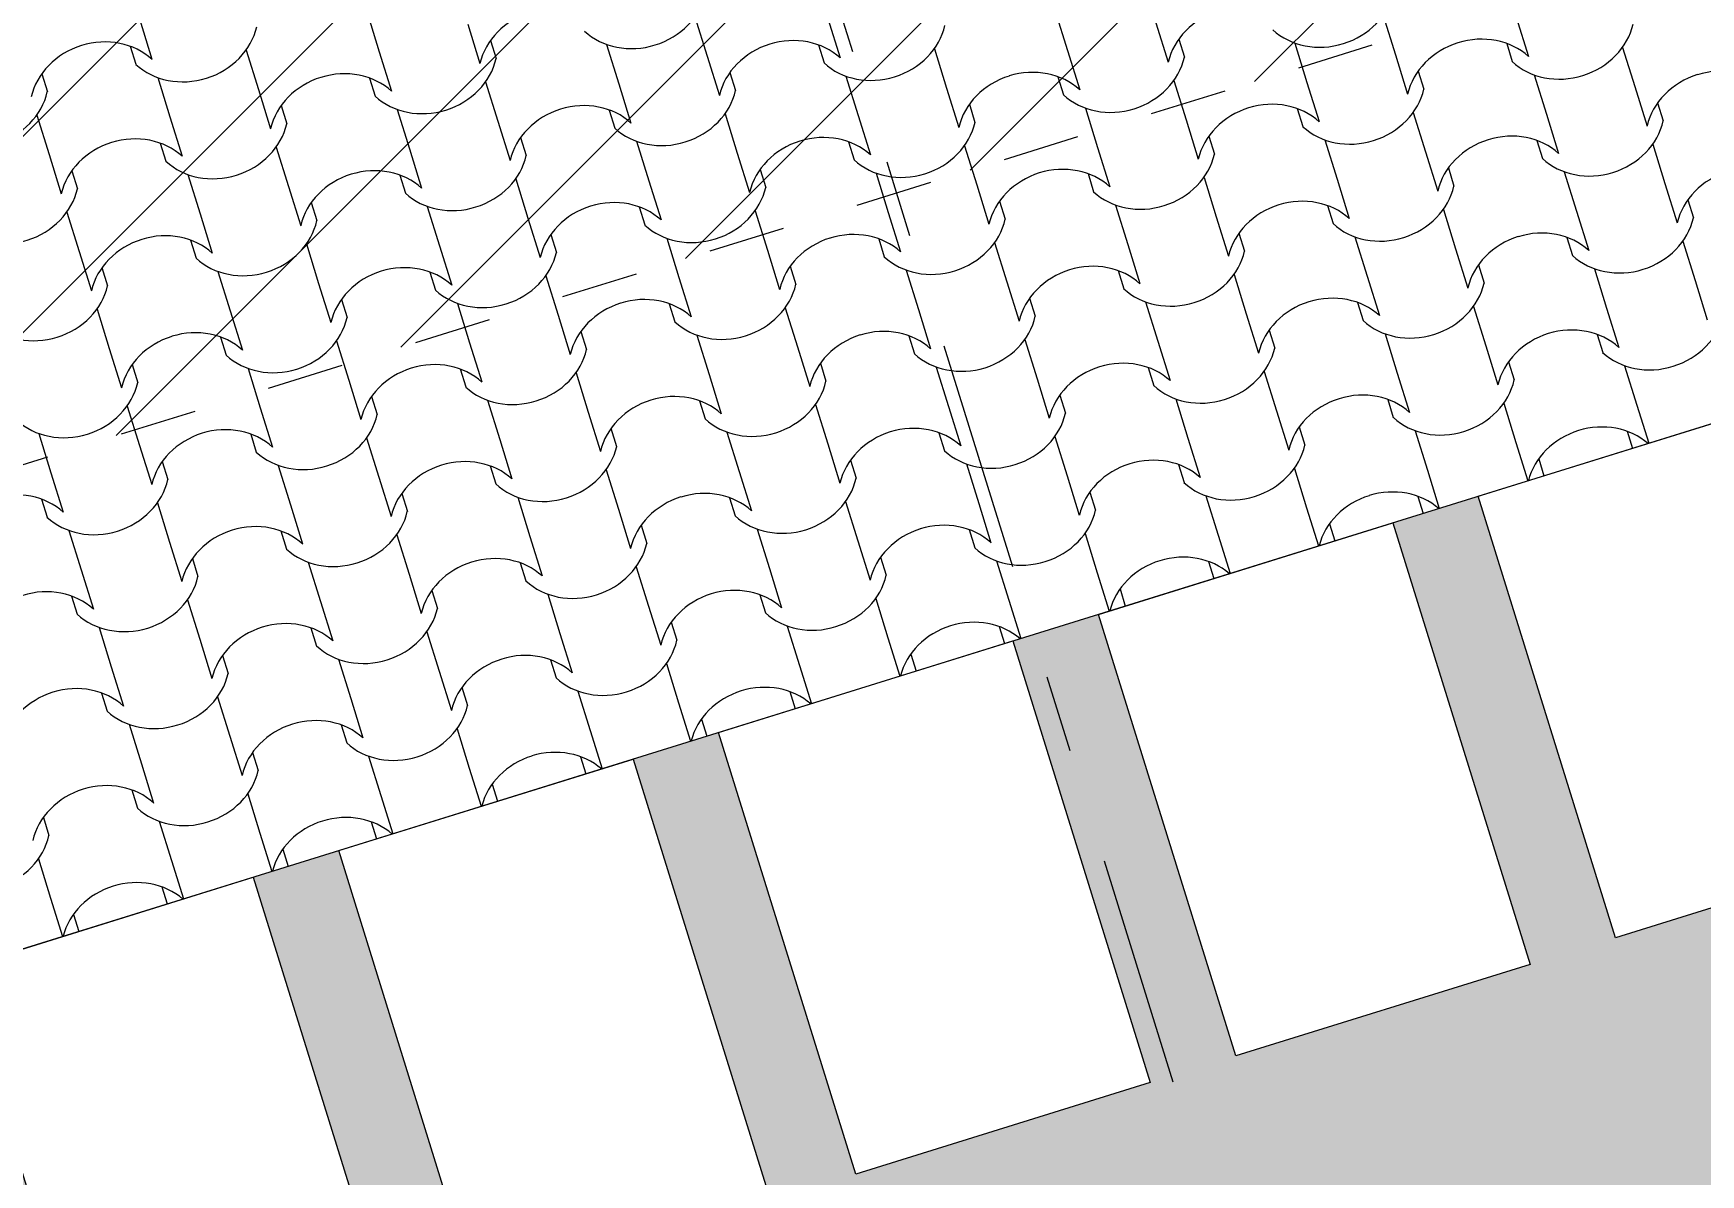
# Model space of a CAD drawing. Header units: metres. Extents: x -111189 to -108577, y -72951 to -72647.
# Drawn here: x -111163.921 to -111161.758, y -72927.888 to -72926.407 of the extents above; entities that cross this region are included whole.
import ezdxf

# ---------------------------------------------------------------- set-up
doc = ezdxf.new("R2010")
doc.units = ezdxf.units.M
doc.header["$MEASUREMENT"] = 0
doc.set_wipeout_variables(frame=1)
for name, pattern in [('OTK - Traço Ponto', [0.2, 0.1, -0.05, 0, -0.05]), ('OTK - Traço Ponto CORTES_ALÇ', [0.6, 0.3, -0.15, 0, -0.15]), ('Wipeout_Contour', [1, 0, -1])]:
    doc.linetypes.add(name, pattern=pattern)
for name, color, linetype in [('00 - Cotas Implantação', 7, 'Continuous'), ('02 - PASSEIOS', 7, 'Continuous'), ('03 - COBERTURA', 7, 'Continuous'), ('03 - LAJES', 7, 'Continuous'), ('13 - IMPLANTAÇÃO (apoio).Layer Apoio', 7, 'Continuous'), ('14 - CORTES.Marcadores', 7, 'Continuous'), ('Planta Piso -1_1_01 - TERRENO PROPOSTO', 7, 'Continuous')]:
    doc.layers.add(name, color=color, linetype=linetype)
doc.styles.add('ESTILO_GERADO_2', font='malgunsl.ttf')
doc.dimstyles.new('ESTILO_GERADO__1', dxfattribs={"dimtxt": 0.15, "dimasz": 0.095, "dimexe": 0.18, "dimexo": 0.5, "dimgap": 0, "dimtad": 1, "dimzin": 0, "dimdsep": 46, "dimtxsty": 'ESTILO_GERADO_2', "dimblk": 'ARROWHEAD_2', "dimblk1": 'ARROWHEAD_2', "dimblk2": 'ARROWHEAD_2', "dimcen": 0.09, "dimclrd": 7, "dimclre": 7, "dimclrt": 7, "dimadec": 0, "dimazin": 0, "dimtfac": 1, "dimtdec": 4, "dimtmove": 0, "dimatfit": 3, "dimfxl": 1, "dimtolj": 1, "dimtzin": 0, "dimarcsym": 0})

# ---------------------------------------------------------------- blocks, each defined once
blk = doc.blocks.new('Malha_8_1', base_point=(-111182.45, -72914.5203))
at = {"color": 254, "linetype": 'Wipeout_Contour', "lineweight": 0, "ltscale": 1861428.278801215}
blk.add_wipeout([(-111182.45, -72914.5203), (-111181.1398, -72916.9324), (-111179.283, -72920.3506), (-111178.6992, -72921.4255), (-111173.1932, -72931.5618), (-111171.3979, -72934.867), (-111163.9365, -72948.6033), (-111162.5896, -72948.18), (-111170.1617, -72934.1975), (-111171.9536, -72930.8885), (-111177.4458, -72920.7467), (-111178.0283, -72919.6711), (-111179.8807, -72916.2505), (-111181.0503, -72914.0907)], dxfattribs=at).dxf.layer = '02 - PASSEIOS'
blk = doc.blocks.new('Laje_13_1', base_point=(-111164.1931, -72927.0572))
at = {"layer": '03 - LAJES', "color": 7, "linetype": 'Continuous', "lineweight": 13, "flags": 128}
blk.add_lwpolyline([(-111164.018, -72927.6205), (-111163.636, -72927.5017), (-111163.4579, -72928.0747), (-111163.8399, -72928.1934)], close=True, dxfattribs=at)
blk = doc.blocks.new('Laje_14_1', base_point=(-111163.7001, -72926.904))
at = {"layer": '03 - LAJES', "color": 7, "linetype": 'Continuous', "lineweight": 13, "flags": 128}
blk.add_lwpolyline([(-111163.525, -72927.4672), (-111163.143, -72927.3485), (-111162.9649, -72927.9214), (-111163.3469, -72928.0402)], close=True, dxfattribs=at)
blk = doc.blocks.new('Laje_15_1', base_point=(-111163.2071, -72926.7507))
at = {"layer": '03 - LAJES', "color": 7, "linetype": 'Continuous', "lineweight": 13, "flags": 128}
blk.add_lwpolyline([(-111163.032, -72927.314), (-111162.6501, -72927.1952), (-111162.472, -72927.7682), (-111162.8539, -72927.8869)], close=True, dxfattribs=at)
blk = doc.blocks.new('Laje_16_1', base_point=(-111162.7141, -72926.5975))
at = {"layer": '03 - LAJES', "color": 7, "linetype": 'Continuous', "lineweight": 13, "flags": 128}
blk.add_lwpolyline([(-111162.539, -72927.1607), (-111162.1571, -72927.042), (-111161.979, -72927.6149), (-111162.3609, -72927.7337)], close=True, dxfattribs=at)
blk = doc.blocks.new('Laje_17_1', base_point=(-111162.2212, -72926.4442))
at = {"layer": '03 - LAJES', "color": 7, "linetype": 'Continuous', "lineweight": 13, "flags": 128}
blk.add_lwpolyline([(-111162.0461, -72927.0075), (-111161.6641, -72926.8887), (-111161.486, -72927.4617), (-111161.8679, -72927.5804)], close=True, dxfattribs=at)
blk = doc.blocks.new('*X121', base_point=(-110957.0649, -73026.2797))
at = {"layer": '03 - COBERTURA', "color": 253, "linetype": 'Continuous', "lineweight": 9}
for p, q in [((-111163.7832, -72926.3895), (-111163.7674, -72926.4405)), ((-111163.4883, -72926.3798), (-111163.4725, -72926.4308)), ((-111163.0628, -72926.3855), (-111163.0469, -72926.4365)), ((-111162.8901, -72926.3877), (-111162.8742, -72926.4387)), ((-111162.5952, -72926.378), (-111162.5793, -72926.4291)), ((-111162.4645, -72926.3934), (-111162.4486, -72926.4444)), ((-111162.1696, -72926.3837), (-111162.1537, -72926.4347)), ((-111161.9969, -72926.3859), (-111161.981, -72926.437)), ((-111163.3577, -72926.3951), (-111163.3418, -72926.4461)), ((-111163.3281, -72926.4162), (-111163.3208, -72926.4396)), ((-111162.4349, -72926.4144), (-111162.4276, -72926.4378)), ((-111163.7957, -72926.4236), (-111163.7884, -72926.447)), ((-111163.6452, -72926.4286), (-111163.6293, -72926.4796)), ((-111163.4725, -72926.4308), (-111163.4566, -72926.4818)), ((-111163.1776, -72926.4211), (-111163.1617, -72926.4722)), ((-111163.0469, -72926.4365), (-111163.031, -72926.4875)), ((-111162.9025, -72926.4218), (-111162.8952, -72926.4453)), ((-111162.752, -72926.4268), (-111162.7361, -72926.4778)), ((-111162.5793, -72926.4291), (-111162.5634, -72926.4801)), ((-111162.2844, -72926.4194), (-111162.2685, -72926.4704)), ((-111162.1537, -72926.4347), (-111162.1379, -72926.4857)), ((-111162.0093, -72926.42), (-111162.002, -72926.4435)), ((-111161.8588, -72926.425), (-111161.843, -72926.476)), ((-111163.9105, -72926.4593), (-111163.9032, -72926.4827)), ((-111163.0173, -72926.4575), (-111163.01, -72926.481)), ((-111162.1241, -72926.4557), (-111162.1169, -72926.4792)), ((-111163.76, -72926.4643), (-111163.7441, -72926.5153)), ((-111163.6293, -72926.4796), (-111163.6135, -72926.5306)), ((-111163.4849, -72926.4649), (-111163.4776, -72926.4884)), ((-111163.3344, -72926.4699), (-111163.3186, -72926.5209)), ((-111163.1617, -72926.4722), (-111163.1459, -72926.5232)), ((-111162.8668, -72926.4625), (-111162.851, -72926.5135)), ((-111162.7361, -72926.4778), (-111162.7203, -72926.5288)), ((-111162.5917, -72926.4631), (-111162.5845, -72926.4866)), ((-111162.4412, -72926.4681), (-111162.4254, -72926.5192)), ((-111162.2685, -72926.4704), (-111162.2527, -72926.5214)), ((-111161.9736, -72926.4607), (-111161.9578, -72926.5117)), ((-111161.843, -72926.476), (-111161.8271, -72926.5271)), ((-111163.5997, -72926.5006), (-111163.5924, -72926.5241)), ((-111162.7066, -72926.4988), (-111162.6993, -72926.5223)), ((-111161.8134, -72926.4971), (-111161.8061, -72926.5205)), ((-111163.9168, -72926.513), (-111163.901, -72926.564)), ((-111163.7441, -72926.5153), (-111163.7283, -72926.5663)), ((-111163.4492, -72926.5056), (-111163.4334, -72926.5566)), ((-111163.3186, -72926.5209), (-111163.3027, -72926.5719)), ((-111163.1742, -72926.5063), (-111163.1669, -72926.5297)), ((-111163.0237, -72926.5112), (-111163.0078, -72926.5623)), ((-111162.851, -72926.5135), (-111162.8351, -72926.5645)), ((-111162.5561, -72926.5038), (-111162.5402, -72926.5548)), ((-111162.4254, -72926.5192), (-111162.4095, -72926.5702)), ((-111162.281, -72926.5045), (-111162.2737, -72926.5279)), ((-111162.1305, -72926.5095), (-111162.1146, -72926.5605)), ((-111161.9578, -72926.5117), (-111161.9419, -72926.5628)), ((-111163.289, -72926.5419), (-111163.2817, -72926.5654)), ((-111162.3958, -72926.5402), (-111162.3885, -72926.5636)), ((-111162.2453, -72926.5452), (-111162.2294, -72926.5962)), ((-111161.9702, -72926.5458), (-111161.9629, -72926.5693)), ((-111163.901, -72926.564), (-111163.8851, -72926.615)), ((-111163.7566, -72926.5494), (-111163.7493, -72926.5728)), ((-111163.6061, -72926.5544), (-111163.5902, -72926.6054)), ((-111163.4334, -72926.5566), (-111163.4175, -72926.6076)), ((-111163.1385, -72926.5469), (-111163.1226, -72926.598)), ((-111163.0078, -72926.5623), (-111162.9919, -72926.6133)), ((-111162.8634, -72926.5476), (-111162.8561, -72926.5711)), ((-111162.7129, -72926.5526), (-111162.697, -72926.6036)), ((-111162.5402, -72926.5548), (-111162.5243, -72926.6059)), ((-111162.1146, -72926.5605), (-111162.0988, -72926.6115)), ((-111161.8197, -72926.5508), (-111161.8039, -72926.6018)), ((-111163.8714, -72926.5851), (-111163.8641, -72926.6085)), ((-111162.9782, -72926.5833), (-111162.9709, -72926.6067)), ((-111162.8277, -72926.5883), (-111162.8119, -72926.6393)), ((-111162.5526, -72926.5889), (-111162.5454, -72926.6124)), ((-111162.085, -72926.5815), (-111162.0778, -72926.605)), ((-111161.9345, -72926.5865), (-111161.9187, -72926.6375)), ((-111163.7209, -72926.59), (-111163.705, -72926.6411)), ((-111163.5902, -72926.6054), (-111163.5744, -72926.6564)), ((-111163.4458, -72926.5907), (-111163.4385, -72926.6142)), ((-111163.2953, -72926.5957), (-111163.2795, -72926.6467)), ((-111163.1226, -72926.598), (-111163.1068, -72926.649)), ((-111162.697, -72926.6036), (-111162.6812, -72926.6546)), ((-111162.4021, -72926.5939), (-111162.3863, -72926.6449)), ((-111162.2294, -72926.5962), (-111162.2136, -72926.6472)), ((-111161.8039, -72926.6018), (-111161.788, -72926.6528)), ((-111163.5606, -72926.6264), (-111163.5533, -72926.6498)), ((-111163.4101, -72926.6314), (-111163.3943, -72926.6824)), ((-111163.1351, -72926.632), (-111163.1278, -72926.6555)), ((-111162.6675, -72926.6246), (-111162.6602, -72926.6481)), ((-111162.517, -72926.6296), (-111162.5011, -72926.6806)), ((-111162.2419, -72926.6303), (-111162.2346, -72926.6537)), ((-111161.7743, -72926.6229), (-111161.767, -72926.6463)), ((-111163.8777, -72926.6388), (-111163.8619, -72926.6898)), ((-111163.705, -72926.6411), (-111163.6892, -72926.6921)), ((-111163.2795, -72926.6467), (-111163.2636, -72926.6977)), ((-111162.9846, -72926.637), (-111162.9687, -72926.688)), ((-111162.8119, -72926.6393), (-111162.796, -72926.6903)), ((-111162.3863, -72926.6449), (-111162.3704, -72926.696)), ((-111162.0914, -72926.6353), (-111162.0755, -72926.6863)), ((-111161.9187, -72926.6375), (-111161.9028, -72926.6885)), ((-111163.7175, -72926.6752), (-111163.7102, -72926.6986)), ((-111163.2499, -72926.6677), (-111163.2426, -72926.6912)), ((-111163.0994, -72926.6727), (-111163.0835, -72926.7237)), ((-111162.8243, -72926.6734), (-111162.817, -72926.6968)), ((-111162.3567, -72926.666), (-111162.3494, -72926.6894)), ((-111162.2062, -72926.671), (-111162.1903, -72926.722)), ((-111161.9311, -72926.6716), (-111161.9238, -72926.6951)), ((-111163.8619, -72926.6898), (-111163.846, -72926.7408)), ((-111163.567, -72926.6801), (-111163.5511, -72926.7312)), ((-111163.3943, -72926.6824), (-111163.3784, -72926.7334)), ((-111162.9687, -72926.688), (-111162.9528, -72926.7391)), ((-111162.6738, -72926.6784), (-111162.6579, -72926.7294)), ((-111162.5011, -72926.6806), (-111162.4852, -72926.7316)), ((-111162.0755, -72926.6863), (-111162.0597, -72926.7373)), ((-111161.7806, -72926.6766), (-111161.7648, -72926.7276)), ((-111163.8323, -72926.7108), (-111163.825, -72926.7343)), ((-111163.6818, -72926.7158), (-111163.6659, -72926.7668)), ((-111163.4067, -72926.7165), (-111163.3994, -72926.7399)), ((-111162.9391, -72926.7091), (-111162.9318, -72926.7325)), ((-111162.7886, -72926.7141), (-111162.7728, -72926.7651)), ((-111162.5135, -72926.7147), (-111162.5062, -72926.7382)), ((-111162.0459, -72926.7073), (-111162.0386, -72926.7308)), ((-111161.8954, -72926.7123), (-111161.8796, -72926.7633)), ((-111163.5511, -72926.7312), (-111163.5353, -72926.7822)), ((-111163.2562, -72926.7215), (-111163.2404, -72926.7725)), ((-111163.0835, -72926.7237), (-111163.0677, -72926.7748)), ((-111162.6579, -72926.7294), (-111162.6421, -72926.7804)), ((-111162.363, -72926.7197), (-111162.3472, -72926.7707)), ((-111162.1903, -72926.722), (-111162.1745, -72926.773)), ((-111161.7648, -72926.7276), (-111161.7489, -72926.7786)), ((-111163.5215, -72926.7522), (-111163.5142, -72926.7756)), ((-111163.371, -72926.7572), (-111163.3552, -72926.8082)), ((-111163.096, -72926.7578), (-111163.0887, -72926.7813)), ((-111162.9455, -72926.7628), (-111162.9296, -72926.8138)), ((-111162.6284, -72926.7504), (-111162.6211, -72926.7739)), ((-111162.4779, -72926.7554), (-111162.462, -72926.8064)), ((-111162.2028, -72926.7561), (-111162.1955, -72926.7795)), ((-111162.0523, -72926.7611), (-111162.0364, -72926.8121)), ((-111163.8386, -72926.7646), (-111163.8228, -72926.8156)), ((-111163.6659, -72926.7668), (-111163.6501, -72926.8179)), ((-111163.2404, -72926.7725), (-111163.2245, -72926.8235)), ((-111162.7728, -72926.7651), (-111162.7569, -72926.8161)), ((-111162.3472, -72926.7707), (-111162.3313, -72926.8217)), ((-111161.8796, -72926.7633), (-111161.8637, -72926.8143)), ((-111163.6784, -72926.8009), (-111163.6711, -72926.8244)), ((-111163.5279, -72926.8059), (-111163.512, -72926.8569)), ((-111163.2108, -72926.7935), (-111163.2035, -72926.817)), ((-111163.0603, -72926.7985), (-111163.0444, -72926.8495)), ((-111162.7852, -72926.7992), (-111162.7779, -72926.8226)), ((-111162.6347, -72926.8042), (-111162.6188, -72926.8552)), ((-111162.3176, -72926.7918), (-111162.3103, -72926.8152)), ((-111162.1671, -72926.7968), (-111162.1512, -72926.8478)), ((-111161.892, -72926.7974), (-111161.8847, -72926.8209)), ((-111163.8228, -72926.8156), (-111163.8069, -72926.8666)), ((-111163.3552, -72926.8082), (-111163.3393, -72926.8592)), ((-111162.9296, -72926.8138), (-111162.9137, -72926.8649)), ((-111162.462, -72926.8064), (-111162.4461, -72926.8574)), ((-111162.0364, -72926.8121), (-111162.0206, -72926.8631)), ((-111163.7932, -72926.8366), (-111163.7859, -72926.8601)), ((-111163.6427, -72926.8416), (-111163.6268, -72926.8926)), ((-111163.3676, -72926.8423), (-111163.3603, -72926.8657)), ((-111163.2171, -72926.8473), (-111163.2012, -72926.8983)), ((-111162.9, -72926.8349), (-111162.8927, -72926.8583)), ((-111162.7495, -72926.8399), (-111162.7336, -72926.8909)), ((-111162.4744, -72926.8405), (-111162.4671, -72926.864)), ((-111162.3239, -72926.8455), (-111162.3081, -72926.8965)), ((-111162.1512, -72926.8478), (-111162.1354, -72926.8988)), ((-111162.0068, -72926.8331), (-111161.9995, -72926.8566)), ((-111161.8563, -72926.8381), (-111161.8405, -72926.8891)), ((-111163.512, -72926.8569), (-111163.4962, -72926.908)), ((-111163.0444, -72926.8495), (-111163.0286, -72926.9005)), ((-111162.6188, -72926.8552), (-111162.603, -72926.9062)), ((-111163.7995, -72926.8904), (-111163.7837, -72926.9414)), ((-111163.6268, -72926.8926), (-111163.611, -72926.9437)), ((-111163.4824, -72926.878), (-111163.4751, -72926.9014)), ((-111163.3319, -72926.883), (-111163.3161, -72926.934)), ((-111163.0569, -72926.8836), (-111163.0496, -72926.9071)), ((-111162.9063, -72926.8886), (-111162.8905, -72926.9396)), ((-111162.7336, -72926.8909), (-111162.7178, -72926.9419)), ((-111162.5893, -72926.8762), (-111162.582, -72926.8997)), ((-111162.4387, -72926.8812), (-111162.4229, -72926.9322)), ((-111162.1637, -72926.8819), (-111162.1564, -72926.9053)), ((-111162.0132, -72926.8868), (-111161.9973, -72926.9379)), ((-111161.8405, -72926.8891), (-111161.825, -72926.9388)), ((-111163.2012, -72926.8983), (-111163.1854, -72926.9493)), ((-111162.3081, -72926.8965), (-111162.2922, -72926.9475)), ((-111163.9143, -72926.9261), (-111163.8985, -72926.9771)), ((-111163.6393, -72926.9267), (-111163.632, -72926.9502)), ((-111163.4888, -72926.9317), (-111163.4729, -72926.9827)), ((-111163.3161, -72926.934), (-111163.3002, -72926.985)), ((-111163.1717, -72926.9193), (-111163.1644, -72926.9428)), ((-111163.0212, -72926.9243), (-111163.0053, -72926.9753)), ((-111162.7461, -72926.925), (-111162.7388, -72926.9484)), ((-111162.5956, -72926.93), (-111162.5797, -72926.981)), ((-111162.4229, -72926.9322), (-111162.407, -72926.9832)), ((-111162.2785, -72926.9176), (-111162.2712, -72926.941)), ((-111162.128, -72926.9225), (-111162.1121, -72926.9736)), ((-111161.8529, -72926.9232), (-111161.846, -72926.9453)), ((-111163.7837, -72926.9414), (-111163.7678, -72926.9924)), ((-111162.8905, -72926.9396), (-111162.8746, -72926.9906)), ((-111161.9973, -72926.9379), (-111161.9819, -72926.9875)), ((-111163.8985, -72926.9771), (-111163.8826, -72927.0281)), ((-111163.7541, -72926.9624), (-111163.7468, -72926.9859)), ((-111163.6036, -72926.9674), (-111163.5877, -72927.0184)), ((-111163.3285, -72926.9681), (-111163.3212, -72926.9915)), ((-111163.178, -72926.9731), (-111163.1621, -72927.0241)), ((-111163.0053, -72926.9753), (-111162.9894, -72927.0263)), ((-111162.8609, -72926.9607), (-111162.8536, -72926.9841)), ((-111162.7104, -72926.9656), (-111162.6945, -72927.0167)), ((-111162.4353, -72926.9663), (-111162.428, -72926.9898)), ((-111162.2848, -72926.9713), (-111162.269, -72927.0223)), ((-111162.1121, -72926.9736), (-111162.0967, -72927.0232)), ((-111161.9677, -72926.9589), (-111161.9609, -72926.981)), ((-111163.4729, -72926.9827), (-111163.457, -72927.0337)), ((-111162.5797, -72926.981), (-111162.5639, -72927.032)), ((-111163.9109, -72927.0112), (-111163.9036, -72927.0346)), ((-111163.7604, -72927.0162), (-111163.7446, -72927.0672)), ((-111163.5877, -72927.0184), (-111163.5719, -72927.0694)), ((-111163.4433, -72927.0038), (-111163.436, -72927.0272)), ((-111163.2928, -72927.0088), (-111163.277, -72927.0598)), ((-111163.0178, -72927.0094), (-111163.0105, -72927.0329)), ((-111162.8672, -72927.0144), (-111162.8514, -72927.0654)), ((-111162.6945, -72927.0167), (-111162.6787, -72927.0677)), ((-111162.5501, -72927.002), (-111162.5429, -72927.0255)), ((-111162.3996, -72927.007), (-111162.3838, -72927.058)), ((-111162.269, -72927.0223), (-111162.2535, -72927.072)), ((-111162.1246, -72927.0076), (-111162.1177, -72927.0298)), ((-111163.1621, -72927.0241), (-111163.1463, -72927.0751)), ((-111162.2394, -72927.0433), (-111162.2325, -72927.0654)), ((-111163.8752, -72927.0519), (-111163.8594, -72927.1029)), ((-111163.6002, -72927.0525), (-111163.5929, -72927.076)), ((-111163.4497, -72927.0575), (-111163.4338, -72927.1085)), ((-111163.277, -72927.0598), (-111163.2611, -72927.1108)), ((-111163.1326, -72927.0451), (-111163.1253, -72927.0686)), ((-111162.9821, -72927.0501), (-111162.9662, -72927.1011)), ((-111162.8514, -72927.0654), (-111162.8355, -72927.1164)), ((-111162.707, -72927.0508), (-111162.6997, -72927.0742)), ((-111162.5565, -72927.0557), (-111162.5406, -72927.1068)), ((-111162.3838, -72927.058), (-111162.3683, -72927.1077)), ((-111163.7446, -72927.0672), (-111163.7287, -72927.1182)), ((-111162.8218, -72927.0864), (-111162.8145, -72927.1099)), ((-111163.8594, -72927.1029), (-111163.8435, -72927.1539)), ((-111163.715, -72927.0882), (-111163.7077, -72927.1117)), ((-111163.5645, -72927.0932), (-111163.5486, -72927.1442)), ((-111163.4338, -72927.1085), (-111163.4179, -72927.1595)), ((-111163.2894, -72927.0939), (-111163.2821, -72927.1173)), ((-111163.1389, -72927.0989), (-111163.123, -72927.1499)), ((-111162.9662, -72927.1011), (-111162.9503, -72927.1521)), ((-111162.6713, -72927.0914), (-111162.6554, -72927.1424)), ((-111162.5406, -72927.1068), (-111162.5252, -72927.1564)), ((-111162.3962, -72927.0921), (-111162.3894, -72927.1142)), ((-111163.4042, -72927.1296), (-111163.3969, -72927.153)), ((-111162.511, -72927.1278), (-111162.5042, -72927.1499)), ((-111163.8718, -72927.137), (-111163.8645, -72927.1604)), ((-111163.7213, -72927.142), (-111163.7055, -72927.193)), ((-111163.5486, -72927.1442), (-111163.5328, -72927.1952)), ((-111163.2537, -72927.1345), (-111163.2379, -72927.1856)), ((-111163.123, -72927.1499), (-111163.1072, -72927.2009)), ((-111162.9786, -72927.1352), (-111162.9714, -72927.1587)), ((-111162.8281, -72927.1402), (-111162.8123, -72927.1912)), ((-111162.6554, -72927.1424), (-111162.64, -72927.1921)), ((-111163.0935, -72927.1709), (-111163.0862, -72927.1943)), ((-111163.8361, -72927.1776), (-111163.8203, -72927.2287)), ((-111163.7055, -72927.193), (-111163.6896, -72927.244)), ((-111163.5611, -72927.1783), (-111163.5538, -72927.2018)), ((-111163.4106, -72927.1833), (-111163.3947, -72927.2343)), ((-111163.2379, -72927.1856), (-111163.222, -72927.2366)), ((-111162.943, -72927.1759), (-111162.9271, -72927.2269)), ((-111162.8123, -72927.1912), (-111162.7968, -72927.2409)), ((-111162.6679, -72927.1765), (-111162.661, -72927.1986)), ((-111163.6759, -72927.214), (-111163.6686, -72927.2375)), ((-111162.7827, -72927.2122), (-111162.7758, -72927.2343)), ((-111163.8203, -72927.2287), (-111163.8044, -72927.2797)), ((-111163.5254, -72927.219), (-111163.5095, -72927.27)), ((-111163.3947, -72927.2343), (-111163.3788, -72927.2853)), ((-111163.2503, -72927.2196), (-111163.243, -72927.2431)), ((-111163.0998, -72927.2246), (-111163.0839, -72927.2757)), ((-111162.9271, -72927.2269), (-111162.9117, -72927.2766)), ((-111163.3651, -72927.2553), (-111163.3578, -72927.2788)), ((-111163.2146, -72927.2603), (-111163.1988, -72927.3113)), ((-111163.8327, -72927.2628), (-111163.8254, -72927.2862)), ((-111163.6822, -72927.2677), (-111163.6664, -72927.3188)), ((-111163.5095, -72927.27), (-111163.4937, -72927.321)), ((-111163.0839, -72927.2757), (-111163.0685, -72927.3253)), ((-111162.9395, -72927.261), (-111162.9327, -72927.2831)), ((-111163.797, -72927.3034), (-111163.7812, -72927.3545)), ((-111163.0544, -72927.2967), (-111163.0475, -72927.3188)), ((-111163.6664, -72927.3188), (-111163.6505, -72927.3698)), ((-111163.522, -72927.3041), (-111163.5147, -72927.3276)), ((-111163.3715, -72927.3091), (-111163.3556, -72927.3601)), ((-111163.1988, -72927.3113), (-111163.1833, -72927.361)), ((-111163.6368, -72927.3398), (-111163.6295, -72927.3632)), ((-111163.4863, -72927.3448), (-111163.4704, -72927.3958)), ((-111163.2112, -72927.3454), (-111163.2043, -72927.3675)), ((-111163.7812, -72927.3545), (-111163.7653, -72927.4055)), ((-111163.3556, -72927.3601), (-111163.3402, -72927.4098)), ((-111163.7936, -72927.3885), (-111163.7863, -72927.412)), ((-111163.326, -72927.3811), (-111163.3191, -72927.4032)), ((-111163.6431, -72927.3935), (-111163.6273, -72927.4445)), ((-111163.4704, -72927.3958), (-111163.455, -72927.4455)), ((-111163.9084, -72927.4242), (-111163.9011, -72927.4477)), ((-111163.7579, -72927.4292), (-111163.7421, -72927.4802)), ((-111163.4829, -72927.4299), (-111163.476, -72927.452)), ((-111163.6273, -72927.4445), (-111163.6118, -72927.4942)), ((-111163.5977, -72927.4656), (-111163.5908, -72927.4877)), ((-111163.9148, -72927.478), (-111163.8989, -72927.529)), ((-111163.7421, -72927.4802), (-111163.7266, -72927.5299)), ((-111163.7545, -72927.5143), (-111163.7476, -72927.5364)), ((-111163.8989, -72927.529), (-111163.8835, -72927.5787)), ((-111163.8693, -72927.55), (-111163.8625, -72927.5721))]:
    blk.add_line(p, q, dxfattribs=at)
for centre, major_axis, start_param, end_param in [((-111163.1383, -72926.345), (0.0878, 0.0273), 3.607672, 5.817106), ((-111162.2451, -72926.3432), (0.0878, 0.0273), 3.607672, 5.817106), ((-111163.2522, -72926.4568), (0.0883, 0.0274), 1.573772, 2.670554), ((-111162.359, -72926.455), (0.0883, 0.0274), 1.573772, 2.670554), ((-111161.9344, -72926.3846), (0.0878, 0.0273), 3.607672, 5.817106), ((-111163.8351, -72926.5001), (0.0883, 0.0274), 0.471039, 1.56782), ((-111163.7207, -72926.3881), (0.0878, 0.0273), 3.607672, 5.817106), ((-111162.942, -72926.4983), (0.0883, 0.0274), 0.471039, 1.56782), ((-111162.8275, -72926.3863), (0.0878, 0.0273), 3.607672, 5.817106), ((-111162.0488, -72926.4965), (0.0883, 0.0274), 0.471039, 1.56782), ((-111163.8346, -72926.4999), (0.0883, 0.0274), 1.573772, 2.670554), ((-111162.9414, -72926.4981), (0.0883, 0.0274), 1.573772, 2.670554), ((-111162.5168, -72926.4277), (0.0878, 0.0273), 3.607672, 5.817106), ((-111162.0483, -72926.4964), (0.0883, 0.0274), 1.573772, 2.670554), ((-111163.5244, -72926.5414), (0.0883, 0.0274), 0.471039, 1.56782), ((-111163.41, -72926.4294), (0.0878, 0.0273), 3.607672, 5.817106), ((-111162.6312, -72926.5396), (0.0883, 0.0274), 0.471039, 1.56782), ((-111161.738, -72926.5379), (0.0883, 0.0274), 0.471039, 1.56782), ((-111163.5239, -72926.5412), (0.0883, 0.0274), 1.573772, 2.670554), ((-111163.0992, -72926.4708), (0.0878, 0.0273), 3.607672, 5.817106), ((-111162.6307, -72926.5395), (0.0883, 0.0274), 1.573772, 2.670554), ((-111162.206, -72926.469), (0.0878, 0.0273), 3.607672, 5.817106), ((-111161.7375, -72926.5377), (0.0883, 0.0274), 1.573772, 2.670554), ((-111163.9924, -72926.4725), (0.0878, 0.0273), 3.607672, 5.817106), ((-111163.2136, -72926.5827), (0.0883, 0.0274), 0.471039, 1.56782), ((-111162.3205, -72926.581), (0.0883, 0.0274), 0.471039, 1.56782), ((-111163.6816, -72926.5139), (0.0878, 0.0273), 3.607672, 5.817106), ((-111163.2131, -72926.5826), (0.0883, 0.0274), 1.573772, 2.670554), ((-111162.7884, -72926.5121), (0.0878, 0.0273), 3.607672, 5.817106), ((-111162.3199, -72926.5808), (0.0883, 0.0274), 1.573772, 2.670554), ((-111161.8953, -72926.5103), (0.0878, 0.0273), 3.607672, 5.817106), ((-111163.796, -72926.6259), (0.0883, 0.0274), 0.471039, 1.56782), ((-111162.9029, -72926.6241), (0.0883, 0.0274), 0.471039, 1.56782), ((-111162.0092, -72926.6222), (0.0883, 0.0274), 1.573772, 2.670554), ((-111162.0097, -72926.6223), (0.0883, 0.0274), 0.471039, 1.56782), ((-111163.7955, -72926.6257), (0.0883, 0.0274), 1.573772, 2.670554), ((-111163.3709, -72926.5552), (0.0878, 0.0273), 3.607672, 5.817106), ((-111162.9023, -72926.6239), (0.0883, 0.0274), 1.573772, 2.670554), ((-111162.4777, -72926.5534), (0.0878, 0.0273), 3.607672, 5.817106), ((-111163.4848, -72926.667), (0.0883, 0.0274), 1.573772, 2.670554), ((-111163.4853, -72926.6672), (0.0883, 0.0274), 0.471039, 1.56782), ((-111162.5916, -72926.6653), (0.0883, 0.0274), 1.573772, 2.670554), ((-111162.5921, -72926.6654), (0.0883, 0.0274), 0.471039, 1.56782), ((-111161.6984, -72926.6635), (0.0883, 0.0274), 1.573772, 2.670554), ((-111163.9533, -72926.5983), (0.0878, 0.0273), 3.607672, 5.817106), ((-111163.0601, -72926.5966), (0.0878, 0.0273), 3.607672, 5.817106), ((-111162.1669, -72926.5948), (0.0878, 0.0273), 3.607672, 5.817106), ((-111163.174, -72926.7084), (0.0883, 0.0274), 1.573772, 2.670554), ((-111163.1745, -72926.7085), (0.0883, 0.0274), 0.471039, 1.56782), ((-111162.2808, -72926.7066), (0.0883, 0.0274), 1.573772, 2.670554), ((-111162.2813, -72926.7068), (0.0883, 0.0274), 0.471039, 1.56782), ((-111163.6425, -72926.6397), (0.0878, 0.0273), 3.607672, 5.817106), ((-111162.7493, -72926.6379), (0.0878, 0.0273), 3.607672, 5.817106), ((-111161.8562, -72926.6361), (0.0878, 0.0273), 3.607672, 5.817106), ((-111163.7564, -72926.7515), (0.0883, 0.0274), 1.573772, 2.670554), ((-111163.7569, -72926.7516), (0.0883, 0.0274), 0.471039, 1.56782), ((-111162.8632, -72926.7497), (0.0883, 0.0274), 1.573772, 2.670554), ((-111162.8638, -72926.7499), (0.0883, 0.0274), 0.471039, 1.56782), ((-111161.9701, -72926.7479), (0.0883, 0.0274), 1.573772, 2.670554), ((-111161.9706, -72926.7481), (0.0883, 0.0274), 0.471039, 1.56782), ((-111163.3318, -72926.681), (0.0878, 0.0273), 3.607672, 5.817106), ((-111162.4386, -72926.6792), (0.0878, 0.0273), 3.607672, 5.817106), ((-111163.4457, -72926.7928), (0.0883, 0.0274), 1.573772, 2.670554), ((-111163.4462, -72926.793), (0.0883, 0.0274), 0.471039, 1.56782), ((-111162.5525, -72926.7911), (0.0883, 0.0274), 1.573772, 2.670554), ((-111162.553, -72926.7912), (0.0883, 0.0274), 0.471039, 1.56782), ((-111163.9142, -72926.7241), (0.0878, 0.0273), 3.607672, 5.817106), ((-111163.021, -72926.7223), (0.0878, 0.0273), 3.607672, 5.817106), ((-111162.1278, -72926.7206), (0.0878, 0.0273), 3.607672, 5.817106), ((-111163.1349, -72926.8342), (0.0883, 0.0274), 1.573772, 2.670554), ((-111163.1354, -72926.8343), (0.0883, 0.0274), 0.471039, 1.56782), ((-111162.2417, -72926.8324), (0.0883, 0.0274), 1.573772, 2.670554), ((-111162.2422, -72926.8326), (0.0883, 0.0274), 0.471039, 1.56782), ((-111163.6034, -72926.7655), (0.0878, 0.0273), 3.607672, 5.817106), ((-111162.7102, -72926.7637), (0.0878, 0.0273), 3.607672, 5.817106), ((-111161.8171, -72926.7619), (0.0878, 0.0273), 3.607672, 5.817106), ((-111163.7173, -72926.8773), (0.0883, 0.0274), 1.573772, 2.670554), ((-111163.7178, -72926.8774), (0.0883, 0.0274), 0.471039, 1.56782), ((-111162.8241, -72926.8755), (0.0883, 0.0274), 1.573772, 2.670554), ((-111162.8247, -72926.8757), (0.0883, 0.0274), 0.471039, 1.56782), ((-111161.931, -72926.8737), (0.0883, 0.0274), 1.573772, 2.670554), ((-111161.9315, -72926.8739), (0.0883, 0.0274), 0.471039, 1.56782), ((-111163.2926, -72926.8068), (0.0878, 0.0273), 3.607672, 5.817106), ((-111162.3995, -72926.805), (0.0878, 0.0273), 3.607672, 5.817106), ((-111163.4066, -72926.9186), (0.0883, 0.0274), 1.573772, 2.670554), ((-111163.4071, -72926.9188), (0.0883, 0.0274), 0.471039, 1.56782), ((-111162.5134, -72926.9168), (0.0883, 0.0274), 1.573772, 2.670554), ((-111162.5139, -72926.917), (0.0883, 0.0274), 0.471039, 1.56782), ((-111163.8751, -72926.8499), (0.0878, 0.0273), 3.607672, 5.817106), ((-111162.9819, -72926.8481), (0.0878, 0.0273), 3.607672, 5.817106), ((-111162.2031, -72926.9583), (0.0883, 0.0274), 0.471039, 1.56782), ((-111162.0887, -72926.8464), (0.0878, 0.0273), 3.607672, 5.817106), ((-111163.0958, -72926.96), (0.0883, 0.0274), 1.573772, 2.670554), ((-111163.0963, -72926.9601), (0.0883, 0.0274), 0.471039, 1.56782), ((-111162.2026, -72926.9582), (0.0883, 0.0274), 1.573772, 2.670554), ((-111163.5643, -72926.8912), (0.0878, 0.0273), 3.607672, 5.817106), ((-111162.7856, -72927.0015), (0.0883, 0.0274), 0.471039, 1.56782), ((-111162.6711, -72926.8895), (0.0878, 0.0273), 3.607672, 5.817106), ((-111161.8924, -72926.9997), (0.0883, 0.0274), 0.490717, 1.56782), ((-111163.6782, -72927.0031), (0.0883, 0.0274), 1.573772, 2.670554), ((-111163.6787, -72927.0032), (0.0883, 0.0274), 0.471039, 1.56782), ((-111162.785, -72927.0013), (0.0883, 0.0274), 1.573772, 2.670554), ((-111161.8919, -72926.9995), (0.0883, 0.0274), 1.573772, 2.650876), ((-111163.368, -72927.0446), (0.0883, 0.0274), 0.471039, 1.56782), ((-111163.2535, -72926.9326), (0.0878, 0.0273), 3.607672, 5.817106), ((-111162.4748, -72927.0428), (0.0883, 0.0274), 0.471039, 1.56782), ((-111162.3604, -72926.9308), (0.0878, 0.0273), 3.607672, 5.817106), ((-111163.3675, -72927.0444), (0.0883, 0.0274), 1.573772, 2.670554), ((-111162.4743, -72927.0426), (0.0883, 0.0274), 1.573772, 2.670554), ((-111163.9504, -72927.0877), (0.0883, 0.0274), 0.471039, 1.56782), ((-111163.836, -72926.9757), (0.0878, 0.0273), 3.607672, 5.817106), ((-111163.0572, -72927.0859), (0.0883, 0.0274), 0.471039, 1.56782), ((-111162.9428, -72926.9739), (0.0878, 0.0273), 3.607672, 5.817106), ((-111162.164, -72927.0841), (0.0883, 0.0274), 0.490717, 1.56782), ((-111163.0567, -72927.0857), (0.0883, 0.0274), 1.573772, 2.670554), ((-111162.1635, -72927.084), (0.0883, 0.0274), 1.573772, 2.650876), ((-111163.6396, -72927.129), (0.0883, 0.0274), 0.471039, 1.56782), ((-111163.5252, -72927.017), (0.0878, 0.0273), 3.607672, 5.817106), ((-111162.7465, -72927.1272), (0.0883, 0.0274), 0.471039, 1.56782), ((-111162.632, -72927.0153), (0.0878, 0.0273), 3.607672, 5.817106), ((-111163.6391, -72927.1288), (0.0883, 0.0274), 1.573772, 2.670554), ((-111162.7459, -72927.1271), (0.0883, 0.0274), 1.573772, 2.670554), ((-111163.3289, -72927.1704), (0.0883, 0.0274), 0.471039, 1.56782), ((-111163.2144, -72927.0584), (0.0878, 0.0273), 3.607672, 5.817106), ((-111162.4357, -72927.1686), (0.0883, 0.0274), 0.490717, 1.56782), ((-111163.3283, -72927.1702), (0.0883, 0.0274), 1.573772, 2.670554), ((-111162.4352, -72927.1684), (0.0883, 0.0274), 1.573772, 2.650876), ((-111163.9113, -72927.2135), (0.0883, 0.0274), 0.471039, 1.56782), ((-111163.7969, -72927.1015), (0.0878, 0.0273), 3.607672, 5.817106), ((-111163.0181, -72927.2117), (0.0883, 0.0274), 0.471039, 1.56782), ((-111162.9037, -72927.0997), (0.0878, 0.0273), 3.607672, 5.817106), ((-111163.0176, -72927.2115), (0.0883, 0.0274), 1.573772, 2.670554), ((-111163.6005, -72927.2548), (0.0883, 0.0274), 0.471039, 1.56782), ((-111163.4861, -72927.1428), (0.0878, 0.0273), 3.607672, 5.817106), ((-111162.7074, -72927.253), (0.0883, 0.0274), 0.490717, 1.56782), ((-111163.6, -72927.2546), (0.0883, 0.0274), 1.573772, 2.670554), ((-111163.1753, -72927.1842), (0.0878, 0.0273), 3.607672, 5.817106), ((-111162.7068, -72927.2529), (0.0883, 0.0274), 1.573772, 2.650876), ((-111163.2898, -72927.2961), (0.0883, 0.0274), 0.471039, 1.56782), ((-111163.7578, -72927.2273), (0.0878, 0.0273), 3.607672, 5.817106), ((-111163.2892, -72927.296), (0.0883, 0.0274), 1.573772, 2.670554), ((-111163.8722, -72927.3392), (0.0883, 0.0274), 0.471039, 1.56782), ((-111162.9785, -72927.3373), (0.0883, 0.0274), 1.573772, 2.650876), ((-111162.979, -72927.3375), (0.0883, 0.0274), 0.490717, 1.56782), ((-111163.8717, -72927.3391), (0.0883, 0.0274), 1.573772, 2.670554), ((-111163.447, -72927.2686), (0.0878, 0.0273), 3.607672, 5.817106), ((-111163.5609, -72927.3804), (0.0883, 0.0274), 1.573772, 2.670554), ((-111163.5614, -72927.3806), (0.0883, 0.0274), 0.471039, 1.56782), ((-111163.2501, -72927.4218), (0.0883, 0.0274), 1.573772, 2.650876), ((-111163.2507, -72927.4219), (0.0883, 0.0274), 0.490717, 1.56782), ((-111163.7187, -72927.3531), (0.0878, 0.0273), 3.607672, 5.817106), ((-111163.8326, -72927.4649), (0.0883, 0.0274), 1.573772, 2.670554), ((-111163.8331, -72927.465), (0.0883, 0.0274), 0.471039, 1.56782), ((-111163.5218, -72927.5062), (0.0883, 0.0274), 1.573772, 2.650876), ((-111163.5223, -72927.5064), (0.0883, 0.0274), 0.490717, 1.56782), ((-111163.9903, -72927.4375), (0.0878, 0.0273), 3.607672, 5.817106), ((-111163.7935, -72927.5907), (0.0883, 0.0274), 1.573772, 2.650876), ((-111163.794, -72927.5908), (0.0883, 0.0274), 0.490717, 1.56782)]:
    blk.add_ellipse(centre, major_axis=major_axis, ratio=0.876216, start_param=start_param, end_param=end_param, dxfattribs=at)
blk = doc.blocks.new('Cobertura_2_1', base_point=(-111162.6239, -72921.6369))
at = {"layer": '03 - COBERTURA', "color": 7, "linetype": 'Continuous', "lineweight": 13, "flags": 128}
blk.add_lwpolyline([(-111161.0506, -72926.698), (-111167.2099, -72928.6127)], dxfattribs=at)
at = {"layer": '03 - COBERTURA', "color": 7, "linetype": 'Continuous', "lineweight": 13}
blk.add_blockref('*X121', (-110957.0649, -73026.2797), dxfattribs=at)
blk = doc.blocks.new('*D123', base_point=(-110957.0649, -73026.2797))
at = {"layer": '00 - Cotas Implantação', "color": 7, "linetype": 'Continuous', "lineweight": 5, "transparency": 16777216}
for p, q in [((-111155.1284, -72925.535), (-111154.9522, -72926.102)), ((-111154.9959, -72926.0829), (-111154.9641, -72925.9421)), ((-111154.9216, -72925.9943), (-111154.98, -72926.0125)), ((-111154.98, -72926.0125), (-111159.7563, -72927.4972)), ((-111159.9047, -72927.0198), (-111159.7285, -72927.5868)), ((-111159.7722, -72927.5676), (-111159.7404, -72927.4268)), ((-111159.7563, -72927.4972), (-111169.208, -72930.4354))]:
    blk.add_line(p, q, dxfattribs=at)
at = {"layer": '00 - Cotas Implantação', "color": 7, "lineweight": 5, "transparency": 16777216, "insert": (-111157.5629, -72926.784), "char_height": 0.15, "attachment_point": 7, "rotation": 17.2686, "style": 'ESTILO_GERADO_2'}
blk.add_mtext('\\A1;{\\pql;\\fMalgun Gothic Semilight|b0|i0|c0|p0;\\W1.000000;5,00}', dxfattribs=at)
blk = doc.blocks.new('ARROWHEAD_2')
at = {"color": 0, "linetype": 'Continuous', "lineweight": 0}
for p, q in [((-0.378, -0.655), (0.378, 0.655)), ((0, 0), (-1, 0))]:
    blk.add_line(p, q, dxfattribs=at)
blk = doc.blocks.new('*D124', base_point=(-110957.0649, -73026.2797))
at = {"layer": '00 - Cotas Implantação', "color": 7, "linetype": 'Continuous', "lineweight": 5, "transparency": 16777216}
for p, q in [((-111159.7722, -72927.5676), (-111159.7404, -72927.4268)), ((-111159.7563, -72927.4972), (-111169.208, -72930.4354)), ((-111169.3564, -72929.958), (-111169.1801, -72930.5249)), ((-111169.192, -72930.365), (-111169.2239, -72930.5058)), ((-111169.208, -72930.4354), (-111169.2663, -72930.4536))]:
    blk.add_line(p, q, dxfattribs=at)
at = {"layer": '00 - Cotas Implantação', "color": 7, "lineweight": 5, "transparency": 16777216, "insert": (-111164.6769, -72928.9955), "char_height": 0.15, "attachment_point": 7, "rotation": 17.2686, "style": 'ESTILO_GERADO_2'}
blk.add_mtext('\\A1;{\\pql;\\fMalgun Gothic Semilight|b0|i0|c0|p0;\\W1.000000;9,90}', dxfattribs=at)
blk = doc.blocks.new('*D128', base_point=(-110957.0649, -73026.2797))
at = {"layer": '00 - Cotas Implantação', "color": 7, "linetype": 'Continuous', "lineweight": 5, "transparency": 16777216}
for p, q in [((-111159.537, -72925.5992), (-111162.4907, -72916.0977)), ((-111159.4475, -72925.5714), (-111160.0145, -72925.7476)), ((-111159.6074, -72925.5833), (-111159.4666, -72925.6151)), ((-111158.0541, -72930.3695), (-111159.537, -72925.5992)), ((-111157.9646, -72930.3417), (-111158.5316, -72930.518)), ((-111158.1245, -72930.3536), (-111157.9837, -72930.3854)), ((-111158.0359, -72930.4279), (-111158.0541, -72930.3695))]:
    blk.add_line(p, q, dxfattribs=at)
at = {"layer": '00 - Cotas Implantação', "color": 7, "lineweight": 5, "transparency": 16777216, "insert": (-111158.8247, -72927.7896), "char_height": 0.15, "attachment_point": 7, "rotation": 287.2685, "style": 'ESTILO_GERADO_2'}
blk.add_mtext('\\A1;{\\pql;\\fMalgun Gothic Semilight|b0|i0|c0|p0;\\W1.000000;5,00}', dxfattribs=at)
blk = doc.blocks.new('Plano de Corte_3_1', base_point=(-111167.6079, -72911.1514))
at = {"layer": '14 - CORTES.Marcadores', "color": 7, "linetype": 'OTK - Traço Ponto CORTES_ALÇ', "lineweight": 5}
blk.add_line((-111167.5189, -72911.4379), (-111160.6906, -72933.4035), dxfattribs=at)

msp = doc.modelspace()

# ---------------------------------------------------------------- block references
at = {"layer": '02 - PASSEIOS', "color": 7, "lineweight": 13}
msp.add_blockref('Malha_8_1', (-111182.45, -72914.5203), dxfattribs=at)
at = {"layer": '03 - LAJES', "color": 7, "linetype": 'Continuous', "lineweight": 13}
for name, p in [('Laje_17_1', (-111162.2212, -72926.4442)), ('Laje_16_1', (-111162.7141, -72926.5975))]:
    msp.add_blockref(name, p, dxfattribs=at)

# ---------------------------------------------------------------- dimensions: what is measured, and where the dimension line sits
at = {"layer": '00 - Cotas Implantação', "color": 7, "linetype": 'Continuous', "lineweight": 5}
dim = msp.add_linear_dim(base=(-111159.537, -72925.5992), p1=(-111158.7909, -72930.5986), p2=(-111160.2738, -72925.8282), angle=107.2685, dimstyle='ESTILO_GERADO__1', dxfattribs=at)
dim.commit()
dim.dimension.update_dxf_attribs({"geometry": '*D128', "text_midpoint": (-111158.6954, -72927.9527), "dimtype": 160, "text_rotation": 287.2685})

# ---------------------------------------------------------------- next in the draw order: hatches: boundary and pattern name
at = {"layer": '13 - IMPLANTAÇÃO (apoio).Layer Apoio', "linetype": 'Continuous', "lineweight": 13}
h = msp.add_hatch(dxfattribs=at)
h.set_pattern_fill('MASONRY_BLOCK_0001', color=134, style=0, pattern_type=2)
h.set_pattern_definition([(45, (-111166.59685, -72922.58399), (-0.1272792, 0.1272792), [])])
h.paths.add_polyline_path([(-111172.9199, -72919.3398), (-111171.3615, -72924.3531), (-111171.1219, -72924.2786), (-111169.7267, -72928.7668), (-111160.2738, -72925.8282), (-111163.2274, -72916.3267)])
at = {"layer": 'Planta Piso -1_1_01 - TERRENO PROPOSTO', "linetype": 'Continuous', "lineweight": 0, "true_color": 0xd7ebd2, "transparency": 33554539}
msp.add_hatch(color=254, dxfattribs=at).paths.add_polyline_path([(-111164.7565, -72932.2692), (-111164.1807, -72932.0877), (-111163.7998, -72931.9676), (-111163.7312, -72931.946), (-111163.5374, -72931.8849), (-111162.9465, -72931.6987), (-111160.4884, -72930.9239), (-111158.8502, -72930.4076), (-111159.9176, -72926.9741), (-111159.9777, -72926.7807), (-111160.0433, -72926.5697), (-111160.1017, -72926.3817), (-111160.2181, -72926.0072), (-111160.2733, -72925.8296), (-111160.3628, -72925.8574), (-111160.007, -72927.0019), (-111160.389, -72927.1207), (-111160.7448, -72925.9761), (-111160.8558, -72926.0106), (-111160.5, -72927.1552), (-111160.882, -72927.2739), (-111161.0601, -72926.701), (-111161.1711, -72926.7355), (-111160.993, -72927.3084), (-111161.375, -72927.4272), (-111161.5531, -72926.8542), (-111161.6634, -72926.8885), (-111161.6641, -72926.8887), (-111161.486, -72927.4617), (-111161.8679, -72927.5804), (-111162.0461, -72927.0075), (-111162.1571, -72927.042), (-111161.979, -72927.6149), (-111162.3609, -72927.7337), (-111162.539, -72927.1607), (-111162.6501, -72927.1952), (-111162.472, -72927.7682), (-111162.8539, -72927.8869), (-111163.032, -72927.314), (-111163.1431, -72927.3485), (-111162.9649, -72927.9214), (-111163.3469, -72928.0402), (-111163.525, -72927.4672), (-111163.636, -72927.5017), (-111163.4579, -72928.0747), (-111163.8399, -72928.1934), (-111164.018, -72927.6205), (-111164.129, -72927.655), (-111163.9509, -72928.2279), (-111164.3329, -72928.3467), (-111164.511, -72927.7737), (-111164.622, -72927.8082), (-111164.4439, -72928.3812), (-111164.8259, -72928.4999), (-111165.004, -72927.927), (-111165.0995, -72927.9567), (-111164.9214, -72928.5296), (-111165.1887, -72928.6127), (-111165.4561, -72928.6959), (-111165.7235, -72928.779), (-111165.9909, -72928.8621), (-111166.2583, -72928.9452), (-111166.5256, -72929.0283), (-111166.793, -72929.1115), (-111166.7336, -72929.3024), (-111170.6011, -72930.5047), (-111171.9666, -72926.112), (-111172.7305, -72926.3495), (-111174.6897, -72920.047), (-111177.1783, -72920.8206), (-111175.6057, -72923.7246), (-111170.0645, -72933.957), (-111169.3022, -72933.7094), (-111168.5308, -72933.4588), (-111167.1687, -72933.0295), (-111166.7376, -72932.8936), (-111166.3399, -72932.7683)])

# ---------------------------------------------------------------- next in the draw order: linework, layer by layer
at = {"layer": '13 - IMPLANTAÇÃO (apoio).Layer Apoio', "color": 134, "linetype": 'OTK - Traço Ponto', "lineweight": 13, "flags": 128}
msp.add_lwpolyline([(-111172.9199, -72919.3398), (-111171.3615, -72924.3531), (-111171.1219, -72924.2786), (-111169.7267, -72928.7668), (-111160.2738, -72925.8282), (-111163.2274, -72916.3267)], close=True, dxfattribs=at)

# ---------------------------------------------------------------- next in the draw order: block references
at = {"layer": '03 - COBERTURA', "color": 7, "linetype": 'Continuous', "lineweight": 13}
msp.add_blockref('Cobertura_2_1', (-111162.6239, -72921.6369), dxfattribs=at)
at = {"layer": '03 - LAJES', "color": 7, "linetype": 'Continuous', "lineweight": 13}
for name, p in [('Laje_15_1', (-111163.2071, -72926.7507)), ('Laje_14_1', (-111163.7001, -72926.904)), ('Laje_13_1', (-111164.1931, -72927.0572))]:
    msp.add_blockref(name, p, dxfattribs=at)
at = {"layer": '14 - CORTES.Marcadores', "color": 7, "lineweight": 5}
msp.add_blockref('Plano de Corte_3_1', (-111167.6079, -72911.1514), dxfattribs=at)

# ---------------------------------------------------------------- next in the draw order: dimensions: what is measured, and where the dimension line sits
at = {"layer": '00 - Cotas Implantação', "color": 7, "linetype": 'Continuous', "lineweight": 5}
for base, p1, p2, picture, middle in [((-111159.7563, -72927.4972), (-111155.4976, -72924.3474), (-111160.275, -72925.8286), '*D123', (-111157.3998, -72926.6547)), ((-111169.208, -72930.4354), (-111160.275, -72925.8286), (-111169.7256, -72928.7703), '*D124', (-111164.5137, -72928.8662))]:
    dim = msp.add_linear_dim(base=base, p1=p1, p2=p2, angle=197.2686, dimstyle='ESTILO_GERADO__1', dxfattribs=at)
    dim.commit()
    dim.dimension.update_dxf_attribs({"geometry": picture, "text_midpoint": middle, "dimtype": 160, "text_rotation": 17.2686})

doc.saveas('drawing.dxf')
